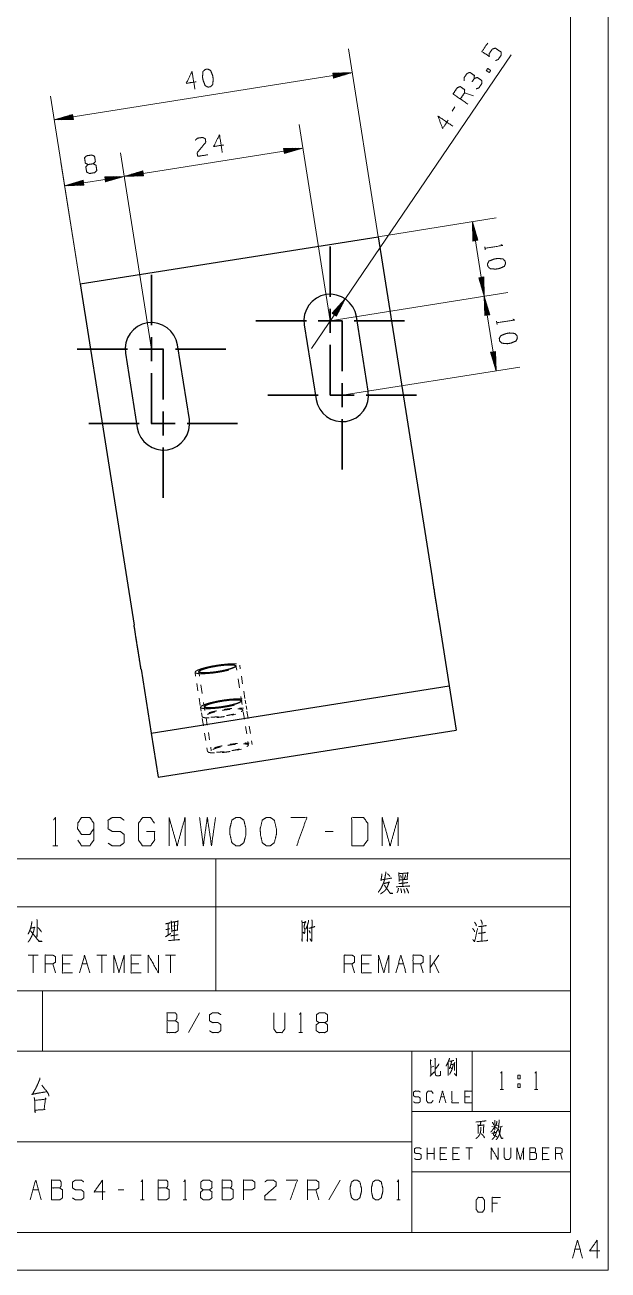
# Model space of a CAD drawing. Header units: millimetres. Extents: x 0 to 210, y 0 to 615.
# Drawn here: x 132.7 to 210, y 0 to 165 of the extents above; entities that cross this region are included whole.
import ezdxf

# ---------------------------------------------------------------- set-up
doc = ezdxf.new("R2010")
doc.units = ezdxf.units.MM
doc.layers.add('1', color=7, linetype='Continuous', true_color=0xffffff)

msp = doc.modelspace()

# ---------------------------------------------------------------- linework, layer by layer
at = {"layer": '1', "color": 132, "linetype": 'Continuous', "lineweight": 18}
for p, q in [((210, 0), (210, 297)), ((205, 5), (205, 292)), ((25, 37), (205, 37)), ((135, 37), (135, 29)), ((25, 29), (205, 29)), ((184, 29), (184, 5)), ((192, 29), (192, 21)), ((184, 21), (205, 21)), ((75, 17), (184, 17)), ((184, 13), (205, 13)), ((25, 5), (205, 5)), ((25, 5), (205, 5)), ((0, 0), (210, 0))]:
    msp.add_line(p, q, dxfattribs=at)
at = {"layer": '1', "color": 13, "linetype": 'Continuous', "lineweight": 18}
for p, q in [((179.508, 136.894), (175.57, 161.762)), ((170.672, 122.099), (197.157, 160.965)), ((136.559, 152.369), (176.066, 158.626)), ((176.066, 158.626), (173.505, 158.559)), ((173.505, 158.559), (173.61, 157.898)), ((173.506, 158.555), (173.537, 158.56)), ((173.506, 158.555), (173.537, 158.56)), ((173.514, 158.505), (173.926, 158.57)), ((173.522, 158.454), (174.316, 158.58)), ((173.53, 158.404), (174.705, 158.59)), ((173.538, 158.354), (175.094, 158.6)), ((173.546, 158.304), (175.483, 158.611)), ((173.554, 158.254), (175.872, 158.621)), ((173.562, 158.203), (175.88, 158.571)), ((173.57, 158.153), (175.507, 158.46)), ((173.61, 157.898), (176.066, 158.626)), ((173.577, 158.103), (175.133, 158.35)), ((173.585, 158.053), (174.76, 158.239)), ((173.593, 158.003), (174.387, 158.128)), ((173.601, 157.953), (174.014, 158.018)), ((173.609, 157.902), (173.641, 157.907)), ((173.609, 157.902), (173.641, 157.907)), ((140.001, 130.637), (136.062, 155.504)), ((139.015, 153.096), (136.559, 152.369)), ((136.559, 152.369), (139.12, 152.436)), ((139.064, 152.791), (136.745, 152.424)), ((139.072, 152.741), (136.753, 152.374)), ((139.056, 152.841), (137.119, 152.534)), ((139.079, 152.691), (137.142, 152.384)), ((139.048, 152.891), (137.492, 152.645)), ((139.087, 152.64), (137.531, 152.394)), ((139.04, 152.941), (137.865, 152.755)), ((139.095, 152.59), (137.921, 152.404)), ((139.032, 152.992), (138.238, 152.866)), ((139.103, 152.54), (138.31, 152.414)), ((139.024, 153.042), (138.611, 152.976)), ((139.111, 152.49), (138.699, 152.425)), ((139.016, 153.092), (138.984, 153.087)), ((139.016, 153.092), (138.984, 153.087)), ((139.12, 152.436), (139.015, 153.096)), ((139.119, 152.44), (139.088, 152.435)), ((139.119, 152.44), (139.088, 152.435)), ((173.171, 125.766), (169.051, 151.779)), ((145.843, 144.889), (169.548, 148.643)), ((169.548, 148.643), (166.987, 148.576)), ((166.987, 148.572), (167.019, 148.577)), ((166.987, 148.572), (167.019, 148.577)), ((166.987, 148.576), (167.091, 147.915)), ((166.995, 148.522), (167.408, 148.587)), ((167.003, 148.472), (167.797, 148.597)), ((167.011, 148.421), (168.186, 148.607)), ((167.019, 148.371), (168.575, 148.618)), ((167.027, 148.321), (168.964, 148.628)), ((167.035, 148.271), (169.353, 148.638)), ((167.043, 148.221), (169.361, 148.588)), ((167.051, 148.17), (168.988, 148.477)), ((167.091, 147.915), (169.548, 148.643)), ((149.467, 122.011), (145.347, 148.025)), ((149.467, 122.011), (145.347, 148.025)), ((167.059, 148.12), (168.615, 148.367)), ((167.067, 148.07), (168.242, 148.256)), ((167.075, 148.02), (167.868, 148.146)), ((167.083, 147.97), (167.495, 148.035)), ((167.091, 147.92), (167.122, 147.925)), ((167.091, 147.92), (167.122, 147.925)), ((140.001, 130.637), (137.445, 146.773)), ((148.3, 145.616), (145.843, 144.889)), ((148.348, 145.311), (146.03, 144.944)), ((148.356, 145.261), (146.038, 144.894)), ((148.34, 145.361), (146.403, 145.054)), ((148.364, 145.211), (146.427, 144.904)), ((148.332, 145.411), (146.776, 145.165)), ((148.372, 145.161), (146.816, 144.914)), ((148.324, 145.462), (147.149, 145.276)), ((148.316, 145.512), (147.522, 145.386)), ((148.308, 145.562), (147.896, 145.497)), ((148.3, 145.612), (148.269, 145.607)), ((148.3, 145.612), (148.269, 145.607)), ((148.404, 144.956), (148.3, 145.616)), ((145.843, 144.889), (137.942, 143.637)), ((140.398, 144.365), (137.942, 143.637)), ((137.942, 143.637), (140.503, 143.704)), ((140.446, 144.06), (138.128, 143.692)), ((140.454, 144.009), (138.136, 143.642)), ((140.439, 144.11), (138.501, 143.803)), ((140.462, 143.959), (138.525, 143.652)), ((140.431, 144.16), (138.875, 143.914)), ((140.47, 143.909), (138.914, 143.663)), ((140.423, 144.21), (139.248, 144.024)), ((140.478, 143.859), (139.303, 143.673)), ((140.415, 144.26), (139.621, 144.135)), ((140.486, 143.809), (139.692, 143.683)), ((140.407, 144.31), (139.994, 144.245)), ((140.494, 143.759), (140.082, 143.693)), ((140.399, 144.361), (140.367, 144.356)), ((140.399, 144.361), (140.367, 144.356)), ((140.503, 143.704), (140.398, 144.365)), ((140.502, 143.708), (140.471, 143.703)), ((140.502, 143.708), (140.471, 143.703)), ((145.843, 144.889), (143.282, 144.822)), ((143.282, 144.822), (143.387, 144.161)), ((143.283, 144.817), (143.314, 144.822)), ((143.283, 144.817), (143.314, 144.822)), ((143.291, 144.767), (143.703, 144.833)), ((143.299, 144.717), (144.092, 144.843)), ((143.307, 144.667), (144.482, 144.853)), ((143.315, 144.617), (144.871, 144.863)), ((143.323, 144.567), (145.26, 144.873)), ((143.331, 144.516), (145.649, 144.884)), ((143.338, 144.466), (145.657, 144.833)), ((143.346, 144.416), (145.283, 144.723)), ((143.354, 144.366), (144.91, 144.612)), ((143.362, 144.316), (144.537, 144.502)), ((143.37, 144.266), (144.164, 144.391)), ((143.378, 144.215), (143.791, 144.281)), ((143.386, 144.165), (143.418, 144.17)), ((143.386, 144.165), (143.418, 144.17)), ((143.387, 144.161), (145.843, 144.889)), ((145.843, 144.889), (148.404, 144.956)), ((148.38, 145.11), (147.205, 144.924)), ((148.388, 145.06), (147.594, 144.934)), ((148.396, 145.01), (147.983, 144.945)), ((148.404, 144.96), (148.372, 144.955)), ((148.404, 144.96), (148.372, 144.955)), ((179.508, 136.894), (195.151, 139.372)), ((192.743, 136.419), (192.015, 138.875)), ((192.015, 138.875), (192.082, 136.314)), ((193.58, 128.998), (192.015, 138.875)), ((192.388, 136.362), (192.02, 138.681)), ((192.438, 136.37), (192.071, 138.689)), ((192.337, 136.355), (192.031, 138.292)), ((192.287, 136.347), (192.041, 137.903)), ((192.237, 136.339), (192.051, 137.513)), ((192.187, 136.331), (192.061, 137.124)), ((192.488, 136.378), (192.181, 138.315)), ((192.538, 136.386), (192.292, 137.942)), ((192.588, 136.394), (192.402, 137.569)), ((192.638, 136.402), (192.513, 137.196)), ((192.137, 136.323), (192.071, 136.735)), ((192.082, 136.314), (192.743, 136.419)), ((192.087, 136.315), (192.082, 136.346)), ((192.087, 136.315), (192.082, 136.346)), ((192.689, 136.41), (192.623, 136.823)), ((192.739, 136.418), (192.734, 136.45)), ((192.739, 136.418), (192.734, 136.45)), ((193.513, 131.559), (192.852, 131.455)), ((192.852, 131.455), (193.58, 128.998)), ((192.856, 131.455), (192.861, 131.424)), ((192.856, 131.455), (192.861, 131.424)), ((192.906, 131.463), (192.972, 131.051)), ((192.957, 131.471), (193.082, 130.678)), ((193.007, 131.479), (193.193, 130.304)), ((193.057, 131.487), (193.303, 129.931)), ((193.107, 131.495), (193.414, 129.558)), ((193.157, 131.503), (193.524, 129.185)), ((193.207, 131.511), (193.575, 129.193)), ((193.258, 131.519), (193.564, 129.582)), ((193.308, 131.527), (193.554, 129.971)), ((193.358, 131.535), (193.544, 130.36)), ((193.408, 131.543), (193.534, 130.749)), ((193.458, 131.551), (193.524, 131.138)), ((193.508, 131.559), (193.513, 131.527)), ((193.508, 131.559), (193.513, 131.527)), ((193.58, 128.998), (193.513, 131.559)), ((173.171, 125.766), (196.716, 129.495)), ((173.171, 125.766), (196.716, 129.495)), ((194.307, 126.542), (193.58, 128.998)), ((193.58, 128.998), (193.647, 126.437)), ((193.58, 128.998), (195.144, 119.121)), ((193.952, 126.486), (193.585, 128.804)), ((194.002, 126.494), (193.635, 128.812)), ((175.142, 128.658), (173.435, 126.748)), ((173.481, 126.717), (173.716, 127.062)), ((173.523, 126.688), (173.975, 127.352)), ((173.565, 126.659), (174.235, 127.642)), ((173.607, 126.631), (174.494, 127.933)), ((173.649, 126.602), (174.753, 128.223)), ((173.691, 126.574), (175.012, 128.513)), ((173.733, 126.545), (175.054, 128.484)), ((173.775, 126.516), (174.879, 128.137)), ((173.817, 126.488), (174.704, 127.79)), ((173.859, 126.459), (174.528, 127.442)), ((173.901, 126.43), (174.353, 127.095)), ((173.988, 126.371), (175.142, 128.658)), ((193.902, 126.478), (193.595, 128.415)), ((193.852, 126.47), (193.605, 128.026)), ((193.801, 126.462), (193.615, 127.637)), ((193.751, 126.454), (193.626, 127.248)), ((194.052, 126.501), (193.745, 128.439)), ((194.102, 126.509), (193.856, 128.065)), ((194.153, 126.517), (193.967, 127.692)), ((194.203, 126.525), (194.077, 127.319)), ((173.435, 126.748), (173.988, 126.371)), ((173.439, 126.745), (173.457, 126.771)), ((173.439, 126.745), (173.457, 126.771)), ((173.943, 126.402), (174.178, 126.747)), ((173.985, 126.373), (174.003, 126.4)), ((173.985, 126.373), (174.003, 126.4)), ((193.701, 126.446), (193.636, 126.858)), ((193.651, 126.438), (193.646, 126.469)), ((193.651, 126.438), (193.646, 126.469)), ((193.647, 126.437), (194.307, 126.542)), ((194.253, 126.533), (194.188, 126.946)), ((194.303, 126.541), (194.298, 126.573)), ((194.303, 126.541), (194.298, 126.573)), ((195.077, 121.682), (194.416, 121.578)), ((194.416, 121.578), (195.144, 119.121)), ((194.421, 121.578), (194.426, 121.547)), ((194.421, 121.578), (194.426, 121.547)), ((194.471, 121.586), (194.536, 121.174)), ((194.521, 121.594), (194.647, 120.801)), ((194.571, 121.602), (194.757, 120.427)), ((194.621, 121.61), (194.868, 120.054)), ((194.671, 121.618), (194.978, 119.681)), ((194.722, 121.626), (195.089, 119.308)), ((194.772, 121.634), (195.139, 119.316)), ((194.822, 121.642), (195.129, 119.705)), ((194.872, 121.65), (195.119, 120.094)), ((194.922, 121.658), (195.108, 120.483)), ((194.972, 121.666), (195.098, 120.872)), ((195.023, 121.674), (195.088, 121.261)), ((195.073, 121.682), (195.078, 121.65)), ((195.073, 121.682), (195.078, 121.65)), ((195.144, 119.121), (195.077, 121.682)), ((174.735, 115.889), (198.28, 119.618))]:
    msp.add_line(p, q, dxfattribs=at)
at = {"layer": '1', "color": 95, "linetype": 'Continuous', "lineweight": 18}
for p, q in [((192.161, 155.573), (190.981, 155.972)), ((189.699, 154.09), (189.32, 153.535)), ((193.645, 135.571), (193.711, 135.152)), ((195.209, 125.694), (195.276, 125.275)), ((173.566, 58.106), (172.508, 58.106)), ((136.388, 56.216), (137.056, 56.216)), ((128, 54.463), (158, 54.463)), ((158, 54.463), (158, 48.113)), ((158, 54.463), (205, 54.463)), ((205, 54.463), (205, 48.113)), ((182.799, 52.525), (182.799, 50.825)), ((128, 48.113), (158, 48.113)), ((158, 48.113), (158, 37)), ((158, 48.113), (205, 48.113)), ((205, 48.113), (205, 37)), ((152.272, 45.55), (152.75, 45.65)), ((152.502, 46.1), (152.484, 43.7)), ((193.255, 45.525), (193.255, 43.6)), ((134.449, 41.737), (133.106, 41.737)), ((133.778, 41.737), (133.778, 39.362)), ((143.555, 41.737), (142.212, 41.737)), ((142.884, 41.737), (142.884, 39.362)), ((152.661, 41.737), (151.318, 41.737)), ((151.99, 41.737), (151.99, 39.362)), ((187.578, 41.737), (186.411, 40.088)), ((186.411, 39.362), (186.411, 41.737)), ((136.726, 39.362), (136.39, 40.563)), ((138.666, 40.563), (137.659, 40.563)), ((140.271, 40.563), (140.943, 40.563)), ((147.772, 40.563), (146.765, 40.563)), ((176.372, 39.362), (176.037, 40.563)), ((178.313, 40.563), (177.306, 40.563)), ((182.194, 40.563), (182.866, 40.563)), ((185.478, 39.362), (185.142, 40.563)), ((187.578, 39.362), (186.906, 40.788)), ((128, 37), (158, 37)), ((158, 37), (205, 37)), ((155.844, 34.075), (154.361, 31.453)), ((169.012, 31.453), (169.481, 31.453)), ((186.571, 26.885), (186.893, 27.009)), ((195.702, 23.93), (196.126, 23.93)), ((198.014, 24.655), (198.349, 24.655)), ((198.014, 24.655), (198.014, 24.18)), ((200.255, 23.93), (200.679, 23.93)), ((187.829, 22.946), (188.274, 22.946)), ((191.668, 22.946), (191.001, 22.946)), ((194.569, 19.017), (195.359, 19.182)), ((195.476, 18.955), (196.018, 19.079)), ((186.031, 14.637), (186.031, 16.21)), ((186.921, 15.432), (186.031, 15.432)), ((186.921, 14.637), (186.921, 16.21)), ((188.396, 15.432), (187.729, 15.432)), ((190.093, 15.432), (189.426, 15.432)), ((192.013, 16.21), (191.123, 16.21)), ((191.568, 16.21), (191.568, 14.637)), ((201.974, 15.432), (201.306, 15.432)), ((203.893, 14.637), (203.671, 15.432)), ((174.461, 11.925), (172.978, 9.303)), ((133.747, 10.628), (134.489, 10.628)), ((145.804, 10.628), (145.062, 10.628)), ((171.633, 9.303), (171.262, 10.628)), ((148.027, 9.303), (148.496, 9.303)), ((153.685, 9.303), (154.153, 9.303)), ((181.972, 9.303), (182.44, 9.303)), ((195.315, 8.851), (194.628, 8.851)), ((205.606, 2.781), (206.277, 2.781))]:
    msp.add_line(p, q, dxfattribs=at)
at = {"layer": '1', "color": 30, "linetype": 'Continuous', "lineweight": 25}
for p, q in [((140.001, 130.637), (179.508, 136.894)), ((179.508, 136.894), (186.665, 91.706)), ((140.001, 130.637), (147.158, 85.449)), ((178.192, 116.437), (176.628, 126.313)), ((169.714, 125.218), (171.279, 115.341)), ((154.488, 112.682), (152.924, 122.559)), ((146.01, 121.464), (147.574, 111.587)), ((187.592, 85.853), (188.932, 77.394)), ((148.085, 79.596), (149.425, 71.136)), ((149.425, 71.136), (188.932, 77.394)), ((188.932, 77.394), (189.859, 71.541)), ((149.425, 71.136), (150.352, 65.283)), ((150.352, 65.283), (189.859, 71.541))]:
    msp.add_line(p, q, dxfattribs=at)
at = {"layer": '1', "color": 252, "linetype": 'Continuous', "lineweight": 35}
for p, q in [((173.171, 128.941), (173.171, 135.616)), ((149.467, 125.186), (149.467, 131.861)), ((173.171, 124.178), (173.171, 127.353)), ((169.996, 125.766), (163.321, 125.766)), ((171.584, 125.766), (174.759, 125.766)), ((174.735, 119.064), (174.735, 125.739)), ((176.346, 125.766), (183.021, 125.766)), ((149.467, 120.424), (149.467, 123.599)), ((173.171, 122.591), (173.171, 115.916)), ((146.292, 122.011), (139.617, 122.011)), ((147.879, 122.011), (151.054, 122.011)), ((151.031, 115.31), (151.031, 121.985)), ((152.642, 122.011), (159.317, 122.011)), ((149.467, 118.836), (149.467, 112.161)), ((174.735, 114.302), (174.735, 117.477)), ((171.56, 115.889), (164.885, 115.889)), ((173.148, 115.889), (176.323, 115.889)), ((177.91, 115.889), (184.585, 115.889)), ((151.031, 110.547), (151.031, 113.722)), ((174.735, 112.714), (174.735, 106.039)), ((147.856, 112.135), (141.181, 112.135)), ((149.443, 112.135), (152.618, 112.135)), ((154.206, 112.135), (160.881, 112.135)), ((151.031, 108.96), (151.031, 102.285))]:
    msp.add_line(p, q, dxfattribs=at)
at = {"layer": '1', "color": 43, "linetype": 'Continuous', "lineweight": 18}
for p, q in [((155.315, 78.697), (155.237, 79.184)), ((155.731, 79.263), (155.823, 78.683)), ((160.761, 79.465), (160.67, 80.045)), ((161.241, 79.635), (161.163, 80.123)), ((155.624, 76.746), (155.469, 77.721)), ((161.128, 77.148), (160.945, 78.307)), ((161.55, 77.684), (161.395, 78.66)), ((156.006, 77.524), (156.19, 76.366)), ((161.404, 75.41), (161.312, 75.989)), ((161.859, 75.733), (161.704, 76.709)), ((155.933, 74.794), (155.778, 75.77)), ((155.971, 74.549), (156.049, 74.061)), ((156.374, 75.207), (156.465, 74.627)), ((156.465, 74.627), (156.543, 74.14)), ((161.481, 74.922), (161.404, 75.41)), ((161.898, 75.488), (161.975, 75)), ((162.09, 74.27), (162.013, 74.758)), ((156.164, 73.331), (156.087, 73.819)), ((156.203, 73.086), (156.358, 72.11)), ((156.697, 73.164), (156.852, 72.189)), ((160.657, 73.63), (160.155, 73.517)), ((161.79, 72.971), (161.635, 73.946)), ((162.129, 74.024), (162.284, 73.049)), ((156.512, 71.135), (156.667, 70.159)), ((157.006, 71.213), (157.161, 70.237)), ((162.099, 71.02), (161.945, 71.995)), ((162.438, 72.073), (162.593, 71.098)), ((162.331, 69.556), (162.254, 70.044)), ((162.747, 70.122), (162.825, 69.635)), ((156.821, 69.184), (156.898, 68.696)), ((157.315, 69.262), (157.392, 68.774)), ((160.889, 68.882), (161.391, 68.995))]:
    msp.add_line(p, q, dxfattribs=at)
at = {"layer": '1', "color": 30, "linetype": 'Continuous', "lineweight": 25}
for centre, start, end in [((173.171, 125.766), 9, 189), ((149.467, 122.011), 9, 189), ((174.735, 115.889), 189, 9), ((151.031, 112.135), 189, 9)]:
    msp.add_arc(centre, 3.5, start, end, dxfattribs=at)
at = {"layer": '1', "color": 95, "linetype": 'Continuous', "lineweight": 18}
for points, knots in [([(195.055, 160.219), (195.43, 160.37), (195.818, 160.939), (195.821, 161.344), (195.036, 161.879), (194.641, 161.742), (194.252, 161.172), (194.249, 160.768), (193.278, 161.43), (194.045, 162.554)], [0, 0, 0.0622283, 0.1683425, 0.2305711, 0.3768153, 0.4412668, 0.5473823, 0.6096094, 0.79049, 1, 1]), ([(155.403, 157.421), (154.076, 157.211), (154.848, 158.776), (155.22, 156.43)], [0, 0, 0.2458692, 0.565295, 1, 1]), ([(157.294, 156.759), (157.586, 157.058), (157.651, 157.777), (157.577, 158.246), (157.289, 158.935), (156.922, 159.104), (156.59, 159.052), (156.294, 158.777), (156.233, 158.033), (156.324, 157.567), (156.591, 156.901), (156.962, 156.706), (157.294, 156.759)], [0, 0, 0.0675254, 0.183972, 0.2605838, 0.3809433, 0.4461405, 0.5003054, 0.5655042, 0.6858624, 0.762528, 0.8783095, 0.9458351, 1, 1]), ([(192.263, 157.853), (192.266, 158.257), (191.667, 158.665), (191.292, 158.515), (190.903, 157.945), (190.9, 157.541)], [0, 0, 0.1538728, 0.4298528, 0.5837286, 0.8461272, 1, 1]), ([(194.248, 158.635), (194.437, 158.912), (194.044, 159.18), (193.855, 158.902), (194.248, 158.635)], [0, 0, 0.2070861, 0.5, 0.7070861, 1, 1]), ([(191.405, 154.463), (189.442, 155.801), (190.01, 156.633), (190.385, 156.784), (190.984, 156.376), (190.981, 155.972), (190.413, 155.139)], [0, 0, 0.4009506, 0.5710349, 0.6392781, 0.7616739, 0.8299158, 1, 1]), ([(192.501, 156.471), (192.866, 156.607), (193.254, 157.177), (193.257, 157.581), (192.658, 157.99), (192.263, 157.853), (191.974, 157.429)], [0, 0, 0.1241238, 0.3436872, 0.472446, 0.7033746, 0.8367316, 1, 1]), ([(188.812, 152.346), (188.056, 151.236), (187.446, 152.871), (189.408, 151.533)], [0, 0, 0.2458678, 0.5652942, 1, 1]), ([(159.034, 149.046), (157.707, 148.836), (158.479, 150.401), (158.851, 148.055)], [0, 0, 0.2458694, 0.5652951, 1, 1]), ([(155.271, 149.665), (155.55, 149.937), (156.231, 150.045), (156.598, 149.875), (156.672, 149.406), (155.516, 148.008), (155.607, 147.541), (156.934, 147.751)], [0, 0, 0.0696937, 0.1929783, 0.2652736, 0.3502281, 0.6747405, 0.759753, 1, 1]), ([(141.055, 146.451), (140.706, 146.624), (140.592, 147.34), (140.871, 147.612), (141.552, 147.72), (141.919, 147.55), (142.033, 146.834), (141.736, 146.559), (141.055, 146.451), (140.763, 146.152), (140.872, 145.461), (141.243, 145.266), (141.924, 145.374), (142.22, 145.649), (142.107, 146.365), (141.736, 146.559)], [0, 0, 0.047574, 0.1360851, 0.1836583, 0.2678146, 0.3171657, 0.405678, 0.4550282, 0.5391845, 0.5902967, 0.6757559, 0.7268683, 0.8110243, 0.8603763, 0.9488876, 1, 1]), ([(195.804, 135.841), (196.024, 135.733), (193.678, 135.361)], [0, 0, 0.0934912, 1, 1]), ([(194.059, 132.956), (194.358, 132.663), (195.077, 132.598), (195.547, 132.672), (196.235, 132.96), (196.405, 133.327), (196.352, 133.659), (196.077, 133.955), (195.334, 134.017), (194.867, 133.925), (194.201, 133.658), (194.006, 133.287), (194.059, 132.956)], [0, 0, 0.0675254, 0.1839702, 0.2605838, 0.3809417, 0.4461396, 0.5003047, 0.5655023, 0.685862, 0.7625279, 0.8783094, 0.9458349, 1, 1]), ([(197.368, 125.964), (197.588, 125.856), (195.242, 125.484)], [0, 0, 0.0934928, 1, 1]), ([(195.623, 123.079), (195.923, 122.786), (196.642, 122.721), (197.111, 122.796), (197.799, 123.084), (197.969, 123.45), (197.917, 123.782), (197.642, 124.079), (196.898, 124.14), (196.432, 124.048), (195.765, 123.781), (195.571, 123.411), (195.623, 123.079)], [0, 0, 0.0675254, 0.1839703, 0.2605837, 0.3809416, 0.4461396, 0.5003047, 0.5655023, 0.6858622, 0.7625278, 0.8783093, 0.9458349, 1, 1]), ([(136.499, 59.641), (136.722, 59.956), (136.722, 56.216)], [0, 0, 0.0934894, 1, 1]), ([(139.699, 56.964), (140.2, 56.216), (141.286, 56.216), (141.815, 56.964), (141.815, 59.208), (141.286, 59.956), (140.2, 59.956), (139.699, 59.208), (139.671, 58.46), (140.2, 57.712), (141.286, 57.712), (141.815, 58.46)], [0, 0, 0.0768561, 0.169525, 0.2477283, 0.4392962, 0.5174994, 0.6101683, 0.6870244, 0.7509246, 0.8291279, 0.9217967, 1, 1]), ([(143.706, 56.571), (144.235, 56.216), (145.321, 56.216), (145.85, 56.61), (145.85, 57.712), (145.321, 58.106), (144.263, 58.106), (143.706, 58.46), (143.706, 59.602), (144.263, 59.956), (145.321, 59.956), (145.85, 59.602)], [0, 0, 0.0680353, 0.1840549, 0.2545192, 0.3723349, 0.4427991, 0.5558441, 0.6263701, 0.7483937, 0.8189197, 0.9319647, 1, 1]), ([(148.827, 58.106), (149.885, 58.106), (149.885, 56.964), (149.356, 56.216), (148.27, 56.216), (147.741, 56.964), (147.741, 59.208), (148.298, 59.956), (149.328, 59.956), (149.857, 59.208)], [0, 0, 0.1032949, 0.2147952, 0.3042605, 0.4102746, 0.4997399, 0.7188954, 0.8099569, 0.9105347, 1, 1]), ([(151.804, 56.216), (151.804, 59.956), (152.862, 56.216), (153.92, 59.956), (153.92, 56.216)], [0, 0, 0.2451919, 0.5000001, 0.7548081, 1, 1]), ([(155.839, 59.956), (156.34, 56.216), (156.869, 59.956), (157.426, 56.216), (157.955, 59.956)], [0, 0, 0.2497454, 0.4997422, 0.7500034, 1, 1]), ([(161.182, 56.216), (161.711, 56.61), (161.99, 57.712), (161.99, 58.46), (161.711, 59.602), (161.182, 59.956), (160.654, 59.956), (160.125, 59.602), (159.846, 58.46), (159.874, 57.712), (160.125, 56.61), (160.654, 56.216), (161.182, 56.216)], [0, 0, 0.0675256, 0.1839714, 0.2605837, 0.3809433, 0.4461412, 0.5003059, 0.5655039, 0.6858635, 0.7625288, 0.8783097, 0.9458353, 1, 1]), ([(165.217, 56.216), (165.746, 56.61), (166.025, 57.712), (166.025, 58.46), (165.746, 59.602), (165.217, 59.956), (164.689, 59.956), (164.16, 59.602), (163.881, 58.46), (163.909, 57.712), (164.16, 56.61), (164.689, 56.216), (165.217, 56.216)], [0, 0, 0.0675264, 0.1839718, 0.260584, 0.3809432, 0.446142, 0.5003066, 0.5655045, 0.685864, 0.7625293, 0.8783098, 0.9458354, 1, 1]), ([(168.724, 56.216), (170.06, 59.956), (167.944, 59.956)], [0, 0, 0.6524714, 1, 1]), ([(176.014, 56.216), (177.573, 56.216), (178.13, 56.964), (178.13, 59.208), (177.573, 59.956), (176.014, 59.956), (176.014, 56.216)], [0, 0, 0.1421352, 0.2271613, 0.4317903, 0.5168164, 0.6589516, 1, 1]), ([(180.049, 56.216), (180.049, 59.956), (181.107, 56.216), (182.165, 59.956), (182.165, 56.216)], [0, 0, 0.2451919, 0.5000002, 0.7548081, 1, 1]), ([(180.523, 52.775), (180.54, 52.575), (180.505, 52.475), (180.417, 52), (180.346, 51.675), (180.258, 51.375), (180.152, 51.1), (179.904, 50.6), (179.763, 50.375), (179.639, 50.2), (179.533, 50.075)], [0, 0, 0.0684808, 0.1046577, 0.2694449, 0.3828838, 0.4895539, 0.5900781, 0.7803539, 0.8709915, 0.9440876, 1, 1]), ([(179.993, 52.475), (180.01, 52.325), (179.887, 51.625), (179.851, 51.675), (181.301, 51.925), (181.212, 51.925), (181.106, 51.9)], [0, 0, 0.0582872, 0.3326208, 0.3562524, 0.9238443, 0.957947, 1, 1]), ([(180.258, 51.25), (180.346, 51.225), (181, 51.375), (180.947, 51.45), (180.912, 51.275), (180.788, 50.875), (180.664, 50.625), (180.505, 50.375), (180.311, 50.175), (180.116, 50.025), (179.957, 49.925), (179.833, 49.825)], [0, 0, 0.0316886, 0.2631613, 0.294853, 0.356446, 0.5008915, 0.5971244, 0.6993508, 0.7955745, 0.8802918, 0.9451154, 1, 1]), ([(180.753, 52.5), (180.965, 52.3), (181.035, 52.2), (181.071, 52.125)], [0, 0, 0.5866821, 0.8331365, 1, 1]), ([(182.251, 52.675), (182.269, 52.475), (182.304, 51.5), (182.287, 51.675), (183.436, 51.775), (183.347, 51.8), (183.436, 52.7), (183.471, 52.6), (182.269, 52.525)], [0, 0, 0.041725, 0.2444748, 0.2810277, 0.5206835, 0.5397721, 0.7277019, 0.7497429, 1, 1]), ([(182.251, 51.2), (183.436, 51.325), (183.347, 51.325), (183.153, 51.3)], [0, 0, 0.8072062, 0.8671204, 1, 1]), ([(182.481, 52.275), (182.57, 52.075), (182.587, 51.925)], [0, 0, 0.591453, 1, 1]), ([(183.135, 52.375), (183.135, 52.25), (182.976, 51.775)], [0, 0, 0.199705, 1, 1]), ([(180.293, 51), (180.346, 50.975), (181.124, 49.9), (181.477, 49.9), (181.124, 49.95), (180.982, 50.075)], [0, 0, 0.0256564, 0.6063987, 0.7611282, 0.9173978, 1, 1]), ([(181.916, 50.775), (183.701, 50.875), (183.648, 50.9), (183.418, 50.85)], [0, 0, 0.8588827, 0.8870413, 1, 1]), ([(182.198, 50.575), (182.181, 50.4), (182.145, 50.225), (182.092, 50.125), (182.004, 50)], [0, 0, 0.2833767, 0.5710047, 0.7533555, 1, 1]), ([(182.516, 50.55), (182.605, 50.175), (182.605, 49.975)], [0, 0, 0.658283, 1, 1]), ([(182.905, 50.5), (183.029, 50.175), (183.047, 50.1), (183.047, 49.925)], [0, 0, 0.5797762, 0.7082373, 1, 1]), ([(183.277, 50.6), (183.506, 50.1), (183.524, 50), (183.524, 49.925)], [0, 0, 0.7570903, 0.8968066, 1, 1]), ([(133.619, 46.2), (133.601, 46.05), (133.513, 45.55), (133.407, 45.2), (133.318, 44.95), (133.212, 44.7), (133.106, 44.5)], [0, 0, 0.0844923, 0.3685323, 0.5731152, 0.7214487, 0.8733636, 1, 1]), ([(134.273, 46.45), (134.326, 46.325), (134.308, 46.2), (134.29, 44.125), (134.273, 44.25), (134.308, 44.525)], [0, 0, 0.0495438, 0.0956079, 0.8527688, 0.8988329, 1, 1]), ([(152.078, 46.275), (152.113, 46.075), (152.131, 45.45), (152.166, 44.75), (152.149, 44.925), (152.52, 45), (152.962, 45.025), (152.891, 45.05), (152.979, 46.3), (152.997, 46.225), (152.944, 46.2), (152.131, 46.075)], [0, 0, 0.0422001, 0.1721149, 0.3177463, 0.3542922, 0.4329732, 0.5249329, 0.5405131, 0.8008872, 0.8168987, 0.82908, 1, 1]), ([(169.395, 46.3), (169.43, 46.05), (169.43, 43.55), (169.412, 43.775), (169.43, 43.95)], [0, 0, 0.080051, 0.8726775, 0.9442349, 1, 1]), ([(169.448, 46.025), (169.925, 46.1), (169.854, 46.175), (169.678, 45.45), (169.695, 45.35), (169.766, 45.225), (169.801, 45.1), (169.801, 44.8), (169.766, 44.675), (169.713, 44.575), (169.554, 44.775), (169.731, 44.625)], [0, 0, 0.1764422, 0.2140885, 0.4866459, 0.5237361, 0.5761872, 0.6236341, 0.7332084, 0.7806553, 0.8219956, 0.9153316, 1, 1]), ([(170.296, 46.375), (170.296, 46.2), (170.208, 45.9), (170.102, 45.575), (169.996, 45.325), (169.907, 45.15)], [0, 0, 0.1349014, 0.3759905, 0.6395255, 0.848868, 1, 1]), ([(170.738, 46.4), (170.756, 46.225), (170.72, 43.8), (170.72, 43.65), (170.685, 43.55), (170.473, 43.875), (170.703, 43.6)], [0, 0, 0.0488093, 0.7218071, 0.7634303, 0.7928635, 0.9005567, 1, 1]), ([(193.114, 46.4), (193.22, 46.225), (193.273, 46.05), (193.308, 45.95), (193.308, 45.8)], [0, 0, 0.3179614, 0.6021045, 0.766914, 1, 1]), ([(133.442, 45.3), (134.007, 45.4), (133.954, 45.45), (133.919, 45.225), (133.848, 44.9), (133.778, 44.7), (133.672, 44.425), (133.583, 44.2), (133.442, 43.95), (133.336, 43.75), (133.124, 43.45)], [0, 0, 0.2024417, 0.2281285, 0.3084045, 0.4256332, 0.5003994, 0.6042834, 0.6894844, 0.7907163, 0.8705042, 1, 1]), ([(133.442, 44.95), (134.573, 43.525), (134.98, 43.55), (134.962, 43.55), (134.591, 43.575), (134.396, 43.75)], [0, 0, 0.6321824, 0.7737043, 0.7798452, 0.9091071, 1, 1]), ([(134.432, 45.375), (134.467, 45.35), (134.785, 44.95), (134.874, 44.8)], [0, 0, 0.0594268, 0.7610124, 1, 1]), ([(151.336, 45.875), (151.972, 46), (151.919, 46.025), (151.671, 45.925), (151.671, 44.375), (151.318, 44.15), (152.025, 44.6)], [0, 0, 0.1715023, 0.1870055, 0.257591, 0.6675263, 0.7783519, 1, 1]), ([(151.919, 45.225), (151.901, 45.225), (151.353, 45.1)], [0, 0, 0.0304883, 1, 1]), ([(170.155, 45.7), (170.137, 43.525), (170.119, 43.725), (170.137, 43.875)], [0, 0, 0.8607709, 0.9402273, 1, 1]), ([(170.332, 45.275), (171.127, 45.5), (171.074, 45.5), (170.915, 45.425)], [0, 0, 0.7831371, 0.83338, 1, 1]), ([(170.349, 45), (170.473, 44.775), (170.491, 44.625), (170.42, 44.9)], [0, 0, 0.371199, 0.5895343, 1, 1]), ([(192.036, 45.25), (192.124, 45.15), (192.23, 45), (192.283, 44.9), (192.301, 44.8)], [0, 0, 0.2508936, 0.5962742, 0.8090803, 1, 1]), ([(192.071, 43.775), (192.301, 43.5), (192.69, 45.25)], [0, 0, 0.1665986, 1, 1]), ([(192.283, 46.1), (192.513, 45.775), (192.531, 45.625)], [0, 0, 0.7249155, 1, 1]), ([(192.813, 45.5), (193.626, 45.6), (193.856, 45.625), (193.786, 45.65), (193.697, 45.6)], [0, 0, 0.6677196, 0.856119, 0.9172403, 1, 1]), ([(192.813, 44.6), (193.573, 44.7), (193.75, 44.725), (193.697, 44.75), (193.626, 44.725)], [0, 0, 0.7106375, 0.8761267, 0.9304687, 1, 1]), ([(151.724, 43.65), (153.191, 43.775), (153.085, 43.8), (152.944, 43.75)], [0, 0, 0.8504379, 0.9133722, 1, 1]), ([(152.043, 44.3), (152.131, 44.3), (152.997, 44.425), (152.944, 44.425), (152.82, 44.4)], [0, 0, 0.0773417, 0.843128, 0.8895367, 1, 1]), ([(192.619, 43.525), (194.033, 43.65), (193.998, 43.7), (193.839, 43.625)], [0, 0, 0.8568745, 0.8938354, 1, 1]), ([(135.383, 39.362), (135.383, 41.737), (136.39, 41.737), (136.726, 41.513), (136.726, 40.788), (136.39, 40.563), (135.383, 40.563)], [0, 0, 0.4009516, 0.571035, 0.6392779, 0.7616736, 0.8299166, 1, 1]), ([(139.002, 39.362), (137.659, 39.362), (137.659, 41.737), (139.002, 41.737)], [0, 0, 0.2653902, 0.7346098, 1, 1]), ([(139.935, 39.362), (140.607, 41.737), (141.279, 39.362)], [0, 0, 0.4999997, 1, 1]), ([(144.488, 39.362), (144.488, 41.737), (145.16, 39.362), (145.832, 41.737), (145.832, 39.362)], [0, 0, 0.2451919, 0.5, 0.7548081, 1, 1]), ([(148.108, 39.362), (146.765, 39.362), (146.765, 41.737), (148.108, 41.737)], [0, 0, 0.2653902, 0.7346098, 1, 1]), ([(149.041, 39.362), (149.041, 41.737), (150.385, 39.362), (150.385, 41.737)], [0, 0, 0.3175742, 0.6824258, 1, 1]), ([(175.029, 39.362), (175.029, 41.737), (176.037, 41.737), (176.372, 41.513), (176.372, 40.788), (176.037, 40.563), (175.029, 40.563)], [0, 0, 0.4009513, 0.5710364, 0.6392778, 0.7616735, 0.829915, 1, 1]), ([(178.649, 39.362), (177.306, 39.362), (177.306, 41.737), (178.649, 41.737)], [0, 0, 0.2653921, 0.7346079, 1, 1]), ([(179.582, 39.362), (179.582, 41.737), (180.254, 39.362), (180.925, 41.737), (180.925, 39.362)], [0, 0, 0.2451919, 0.5, 0.7548081, 1, 1]), ([(184.135, 39.362), (184.135, 41.737), (185.142, 41.737), (185.478, 41.513), (185.478, 40.788), (185.142, 40.563), (184.135, 40.563)], [0, 0, 0.4009513, 0.5710364, 0.6392778, 0.7616735, 0.829915, 1, 1]), ([(151.533, 33.027), (151.533, 34.075), (152.645, 34.075), (152.821, 33.827), (152.821, 33.303), (152.645, 33.027), (151.533, 33.027), (151.533, 31.453), (152.625, 31.453), (152.996, 31.702), (152.996, 32.778), (152.645, 33.027)], [0, 0, 0.1159165, 0.2388461, 0.2724689, 0.3304271, 0.3665838, 0.4895134, 0.6633885, 0.7841614, 0.8334855, 0.9524525, 1, 1]), ([(157.171, 31.702), (157.541, 31.453), (158.302, 31.453), (158.673, 31.729), (158.673, 32.502), (158.302, 32.778), (157.561, 32.778), (157.171, 33.027), (157.171, 33.827), (157.561, 34.075), (158.302, 34.075), (158.673, 33.827)], [0, 0, 0.0680353, 0.1840551, 0.2545192, 0.3723353, 0.4427992, 0.5558441, 0.6263703, 0.748394, 0.81892, 0.9319649, 1, 1]), ([(165.676, 34.075), (165.676, 31.978), (166.027, 31.453), (166.769, 31.453), (167.159, 31.978), (167.159, 34.075)], [0, 0, 0.3371507, 0.4385982, 0.5577817, 0.6628493, 1, 1]), ([(169.09, 33.855), (169.246, 34.075), (169.246, 31.453)], [0, 0, 0.0934906, 1, 1]), ([(171.685, 32.778), (171.334, 33.027), (171.334, 33.827), (171.685, 34.075), (172.446, 34.075), (172.817, 33.827), (172.817, 33.027), (172.446, 32.778), (171.685, 32.778), (171.314, 32.502), (171.314, 31.729), (171.685, 31.453), (172.446, 31.453), (172.817, 31.702), (172.817, 32.502), (172.446, 32.778)], [0, 0, 0.047573, 0.136085, 0.1836578, 0.2678146, 0.317165, 0.4056769, 0.4550274, 0.5391843, 0.5902964, 0.6757562, 0.7268685, 0.8110254, 0.8603759, 0.9488878, 1, 1]), ([(187.01, 28.085), (187.127, 27.94), (187.083, 27.982), (187.083, 27.547), (187.083, 26.719), (187.083, 26.429), (187.083, 26.326), (187.098, 25.933), (187.142, 25.829), (187.201, 25.767), (187.332, 25.726), (187.596, 25.746), (187.786, 25.808), (187.801, 25.829), (187.771, 26.367)], [0, 0, 0.0508875, 0.067372, 0.1861186, 0.4123011, 0.4914655, 0.5197384, 0.6272494, 0.6579609, 0.6812734, 0.7189887, 0.79117, 0.8458391, 0.8527639, 1, 1]), ([(188.971, 28.085), (188.956, 27.982), (188.781, 27.526), (188.634, 27.257), (188.517, 27.009)], [0, 0, 0.0890694, 0.5049793, 0.7660006, 1, 1]), ([(189.864, 28.065), (189.922, 27.982), (189.893, 27.961), (189.907, 25.912), (189.907, 25.891), (189.893, 25.767), (189.864, 25.726), (189.629, 26.036), (189.864, 25.746), (189.893, 25.829)], [0, 0, 0.031371, 0.0424622, 0.6764735, 0.682878, 0.7215676, 0.7372534, 0.8575667, 0.972831, 1, 1]), ([(186.41, 27.858), (186.557, 27.733), (186.469, 27.775), (186.498, 25.788), (186.41, 25.705), (186.966, 26.264)], [0, 0, 0.0602546, 0.0907293, 0.7146101, 0.7524964, 1, 1]), ([(187.083, 26.616), (187.508, 27.154), (187.581, 27.34)], [0, 0, 0.7739803, 1, 1]), ([(188.81, 27.526), (188.795, 25.767), (188.781, 25.891), (188.781, 25.912), (188.795, 26.098)], [0, 0, 0.8410125, 0.9007863, 0.910681, 1, 1]), ([(189.22, 27.609), (189.234, 27.568), (189.161, 27.278), (189.088, 27.009), (189.015, 26.823), (188.956, 26.678)], [0, 0, 0.0448937, 0.3504792, 0.635591, 0.8402241, 1, 1]), ([(189.22, 27.216), (189.512, 27.278), (189.483, 27.34), (189.454, 27.112), (189.395, 26.905), (189.366, 26.74), (189.307, 26.574), (189.234, 26.429), (189.161, 26.264), (189.088, 26.14), (189.015, 25.995), (188.956, 25.933)], [0, 0, 0.1581819, 0.1944757, 0.3158426, 0.4295681, 0.5184717, 0.6113274, 0.6971448, 0.7928574, 0.8690655, 0.954883, 1, 1]), ([(188.985, 27.671), (189.015, 27.651), (189.044, 27.651), (189.556, 27.775), (189.512, 27.775), (189.439, 27.733)], [0, 0, 0.0497815, 0.0904247, 0.8222916, 0.8832564, 1, 1]), ([(189.073, 26.905), (189.205, 26.781), (189.234, 26.678)], [0, 0, 0.6272996, 1, 1]), ([(189.644, 27.506), (189.673, 27.464), (189.644, 27.444), (189.644, 26.45), (189.629, 26.554), (189.644, 26.678)], [0, 0, 0.0387117, 0.066084, 0.824707, 0.9045166, 1, 1]), ([(134.677, 25.477), (134.649, 25.241), (134.426, 24.729), (134.148, 24.1), (133.953, 23.785), (133.703, 23.312), (133.591, 23.273), (134.371, 23.43), (135.567, 23.627)], [0, 0, 0.0526691, 0.1762643, 0.3287632, 0.4107732, 0.5291866, 0.5553356, 0.7314028, 1, 1]), ([(195.772, 26.105), (195.914, 26.305), (195.914, 23.93)], [0, 0, 0.0934905, 1, 1]), ([(198.014, 25.355), (198.014, 25.83), (198.349, 25.83), (198.349, 25.355), (198.014, 25.355)], [0, 0, 0.2929079, 0.5, 0.7929079, 1, 1]), ([(200.325, 26.105), (200.467, 26.305), (200.467, 23.93)], [0, 0, 0.0934905, 1, 1]), ([(134.927, 24.493), (135.679, 23.548), (135.79, 23.351), (135.846, 23.194), (135.874, 23.037)], [0, 0, 0.6858092, 0.8142774, 0.9091569, 1, 1]), ([(184.2, 22.3), (184.423, 22.151), (184.879, 22.151), (185.102, 22.316), (185.102, 22.78), (184.879, 22.946), (184.434, 22.946), (184.2, 23.095), (184.2, 23.575), (184.434, 23.724), (184.879, 23.724), (185.102, 23.575)], [0, 0, 0.0680328, 0.1840533, 0.2545192, 0.3723353, 0.4428015, 0.5558441, 0.6263703, 0.7483941, 0.8189203, 0.9319629, 1, 1]), ([(186.787, 22.465), (186.565, 22.151), (186.132, 22.151), (185.909, 22.465), (185.909, 23.409), (186.132, 23.724), (186.577, 23.724), (186.799, 23.409)], [0, 0, 0.1145662, 0.2433644, 0.3579342, 0.6385837, 0.7531535, 0.8854303, 1, 1]), ([(187.606, 22.151), (188.051, 23.724), (188.496, 22.151)], [0, 0, 0.4999991, 1, 1]), ([(189.304, 23.724), (189.304, 22.151), (190.193, 22.151)], [0, 0, 0.6387372, 1, 1]), ([(191.891, 22.151), (191.001, 22.151), (191.001, 23.724), (191.891, 23.724)], [0, 0, 0.265388, 0.734612, 1, 1]), ([(198.349, 24.655), (198.349, 24.18), (198.014, 24.18)], [0, 0, 0.5858157, 1, 1]), ([(133.925, 22.879), (133.981, 22.446), (134.037, 20.832), (134.009, 21.186), (135.373, 21.265), (135.233, 21.265), (135.428, 22.8), (135.484, 22.643), (134.009, 22.485)], [0, 0, 0.0614031, 0.2885376, 0.3385203, 0.5306429, 0.5502135, 0.7678712, 0.7913601, 1, 1]), ([(194.964, 19.865), (194.993, 19.721), (194.993, 18.582), (194.964, 18.727), (194.993, 18.851)], [0, 0, 0.0946538, 0.8236415, 0.9182953, 1, 1]), ([(195.564, 19.907), (195.564, 19.783), (195.55, 19.555), (195.506, 19.265), (195.462, 18.955), (195.403, 18.706), (195.33, 18.479), (195.315, 18.416)], [0, 0, 0.0818595, 0.2322446, 0.4254282, 0.6321121, 0.800315, 0.9579495, 1, 1]), ([(193.106, 18.913), (193.135, 18.789), (193.121, 18.748), (193.106, 18.458), (193.062, 18.209), (193.018, 18.065), (192.945, 17.92), (192.857, 17.775), (192.711, 17.609), (192.565, 17.485), (192.447, 17.423)], [0, 0, 0.073226, 0.0984251, 0.2649433, 0.4097007, 0.4965874, 0.5897415, 0.686971, 0.8137956, 0.9239465, 1, 1]), ([(192.477, 19.617), (193.823, 19.762), (193.765, 19.783), (193.618, 19.762)], [0, 0, 0.8658033, 0.9055013, 1, 1]), ([(192.74, 19.286), (192.769, 19.12), (192.784, 18.686), (192.784, 18.106), (192.769, 18.189), (192.769, 18.334)], [0, 0, 0.1191237, 0.4272252, 0.8377952, 0.897357, 1, 1]), ([(192.769, 19.12), (193.56, 19.244), (193.516, 19.286), (193.501, 18.934), (193.501, 18.561), (193.487, 18.334), (193.472, 18.147), (193.457, 18.23), (193.487, 18.416)], [0, 0, 0.3519786, 0.3785288, 0.5334895, 0.6974239, 0.7978131, 0.8800328, 0.9170273, 1, 1]), ([(193.091, 19.679), (193.121, 19.555), (193.018, 19.162)], [0, 0, 0.2389454, 1, 1]), ([(194.979, 19.037), (194.847, 18.81), (194.715, 18.603), (194.584, 18.437), (194.452, 18.292)], [0, 0, 0.2872326, 0.5551374, 0.7861826, 1, 1]), ([(194.569, 18.106), (195.198, 18.251), (195.213, 18.437), (195.213, 18.354), (195.14, 18.106), (195.037, 17.837), (194.935, 17.63), (194.818, 17.506), (194.715, 17.381), (194.642, 17.319)], [0, 0, 0.3044687, 0.3925774, 0.4316166, 0.5537098, 0.68947, 0.798366, 0.8788415, 0.9547496, 1, 1]), ([(194.657, 19.596), (194.789, 19.369), (194.818, 19.224)], [0, 0, 0.6402183, 1, 1]), ([(194.949, 18.458), (194.789, 17.878), (194.891, 17.837), (195.008, 17.795), (195.125, 17.733), (195.271, 17.651)], [0, 0, 0.5291107, 0.6262988, 0.7355287, 0.8520992, 1, 1]), ([(194.993, 18.996), (195.169, 18.872), (195.257, 18.768)], [0, 0, 0.6131144, 1, 1]), ([(195.257, 19.721), (195.257, 19.617), (195.14, 19.141)], [0, 0, 0.1743059, 1, 1]), ([(195.769, 18.955), (195.725, 18.603), (195.681, 18.354), (195.637, 18.147), (195.579, 17.961), (195.462, 17.713), (195.359, 17.526), (195.242, 17.361), (195.154, 17.278)], [0, 0, 0.1943723, 0.3326315, 0.448612, 0.5556457, 0.7061596, 0.8226906, 0.9338494, 1, 1]), ([(195.447, 18.686), (195.476, 18.644), (195.623, 18.065), (195.725, 17.795), (195.828, 17.506), (195.857, 17.444), (196.076, 17.464), (195.857, 17.485), (195.784, 17.609)], [0, 0, 0.0267189, 0.3417405, 0.4934779, 0.6554603, 0.6916382, 0.807834, 0.9240297, 1, 1]), ([(193.179, 18.065), (193.384, 17.878), (193.501, 17.754), (193.56, 17.671), (193.604, 17.506), (193.516, 17.713)], [0, 0, 0.2929781, 0.4735719, 0.5808543, 0.7621092, 1, 1]), ([(184.322, 14.786), (184.545, 14.637), (185.001, 14.637), (185.224, 14.802), (185.224, 15.266), (185.001, 15.432), (184.557, 15.432), (184.322, 15.581), (184.322, 16.061), (184.557, 16.21), (185.001, 16.21), (185.224, 16.061)], [0, 0, 0.0680372, 0.1840526, 0.2545187, 0.3723349, 0.4428008, 0.5558434, 0.6263697, 0.7483939, 0.8189202, 0.9319628, 1, 1]), ([(188.618, 14.637), (187.729, 14.637), (187.729, 16.21), (188.618, 16.21)], [0, 0, 0.2653909, 0.7346091, 1, 1]), ([(190.316, 14.637), (189.426, 14.637), (189.426, 16.21), (190.316, 16.21)], [0, 0, 0.2653909, 0.7346091, 1, 1]), ([(194.517, 14.637), (194.517, 16.21), (195.407, 14.637), (195.407, 16.21)], [0, 0, 0.3175741, 0.6824259, 1, 1]), ([(196.215, 16.21), (196.215, 14.951), (196.425, 14.637), (196.87, 14.637), (197.104, 14.951), (197.104, 16.21)], [0, 0, 0.3371502, 0.4385967, 0.5577826, 0.6628498, 1, 1]), ([(197.912, 14.637), (197.912, 16.21), (198.357, 14.637), (198.802, 16.21), (198.802, 14.637)], [0, 0, 0.2451919, 0.4999996, 0.7548081, 1, 1]), ([(199.609, 15.581), (199.609, 16.21), (200.276, 16.21), (200.382, 16.061), (200.382, 15.746), (200.276, 15.581), (199.609, 15.581), (199.609, 14.637), (200.265, 14.637), (200.487, 14.786), (200.487, 15.432), (200.276, 15.581)], [0, 0, 0.1159177, 0.2388479, 0.2724691, 0.3304281, 0.3665831, 0.4895133, 0.6633897, 0.7841609, 0.8334856, 0.9524537, 1, 1]), ([(202.196, 14.637), (201.306, 14.637), (201.306, 16.21), (202.196, 16.21)], [0, 0, 0.265388, 0.734612, 1, 1]), ([(203.004, 14.637), (203.004, 16.21), (203.671, 16.21), (203.893, 16.061), (203.893, 15.581), (203.671, 15.432), (203.004, 15.432)], [0, 0, 0.4009542, 0.5710383, 0.6392788, 0.7616754, 0.8299159, 1, 1]), ([(133.377, 9.303), (134.118, 11.925), (134.86, 9.303)], [0, 0, 0.4999997, 1, 1]), ([(136.205, 10.876), (136.205, 11.925), (137.318, 11.925), (137.493, 11.677), (137.493, 11.152), (137.318, 10.876), (136.205, 10.876), (136.205, 9.303), (137.298, 9.303), (137.669, 9.551), (137.669, 10.628), (137.318, 10.876)], [0, 0, 0.115917, 0.238847, 0.2724693, 0.3304279, 0.366584, 0.489514, 0.6633894, 0.7841627, 0.8334859, 0.9524533, 1, 1]), ([(139.015, 9.551), (139.385, 9.303), (140.146, 9.303), (140.517, 9.579), (140.517, 10.352), (140.146, 10.628), (139.405, 10.628), (139.015, 10.876), (139.015, 11.677), (139.405, 11.925), (140.146, 11.925), (140.517, 11.677)], [0, 0, 0.0680352, 0.184055, 0.254519, 0.372335, 0.442799, 0.555844, 0.62637, 0.7483938, 0.8189198, 0.9319648, 1, 1]), ([(143.346, 10.352), (141.863, 10.352), (142.975, 11.925), (142.975, 9.303)], [0, 0, 0.2458688, 0.5652947, 1, 1]), ([(148.106, 11.704), (148.262, 11.925), (148.262, 9.303)], [0, 0, 0.0934909, 1, 1]), ([(150.349, 10.876), (150.349, 11.925), (151.461, 11.925), (151.637, 11.677), (151.637, 11.152), (151.461, 10.876), (150.349, 10.876), (150.349, 9.303), (151.442, 9.303), (151.812, 9.551), (151.812, 10.628), (151.461, 10.876)], [0, 0, 0.115917, 0.238847, 0.2724693, 0.3304279, 0.366584, 0.489514, 0.6633894, 0.7841627, 0.8334859, 0.9524533, 1, 1]), ([(153.763, 11.704), (153.919, 11.925), (153.919, 9.303)], [0, 0, 0.0934891, 1, 1]), ([(156.357, 10.628), (156.006, 10.876), (156.006, 11.677), (156.357, 11.925), (157.118, 11.925), (157.489, 11.677), (157.489, 10.876), (157.118, 10.628), (156.357, 10.628), (155.987, 10.352), (155.987, 9.579), (156.357, 9.303), (157.118, 9.303), (157.489, 9.551), (157.489, 10.352), (157.118, 10.628)], [0, 0, 0.0475729, 0.1360849, 0.1836578, 0.2678147, 0.3171651, 0.4056771, 0.4550275, 0.5391843, 0.5902966, 0.6757563, 0.7268686, 0.8110254, 0.8603759, 0.9488877, 1, 1]), ([(158.835, 10.876), (158.835, 11.925), (159.947, 11.925), (160.123, 11.677), (160.123, 11.152), (159.947, 10.876), (158.835, 10.876), (158.835, 9.303), (159.928, 9.303), (160.298, 9.551), (160.298, 10.628), (159.947, 10.876)], [0, 0, 0.1159168, 0.2388466, 0.2724688, 0.3304273, 0.3665833, 0.4895131, 0.6633881, 0.7841612, 0.8334853, 0.9524525, 1, 1]), ([(161.664, 9.303), (161.664, 11.925), (162.776, 11.925), (163.147, 11.677), (163.147, 10.876), (162.756, 10.628), (161.664, 10.628)], [0, 0, 0.4011452, 0.571311, 0.6395879, 0.7620429, 0.8328195, 1, 1]), ([(164.492, 11.677), (164.844, 11.925), (165.605, 11.925), (165.975, 11.677), (165.975, 11.152), (164.473, 9.827), (164.492, 9.303), (165.975, 9.303)], [0, 0, 0.0696931, 0.1929766, 0.2652737, 0.3502268, 0.6747402, 0.7597519, 1, 1]), ([(167.867, 9.303), (168.804, 11.925), (167.321, 11.925)], [0, 0, 0.6524711, 1, 1]), ([(170.15, 9.303), (170.15, 11.925), (171.262, 11.925), (171.633, 11.677), (171.633, 10.876), (171.262, 10.628), (170.15, 10.628)], [0, 0, 0.4009515, 0.5710352, 0.6392778, 0.7616737, 0.8299163, 1, 1]), ([(176.724, 9.303), (177.095, 9.579), (177.29, 10.352), (177.29, 10.876), (177.095, 11.677), (176.724, 11.925), (176.353, 11.925), (175.983, 11.677), (175.788, 10.876), (175.807, 10.352), (175.983, 9.579), (176.353, 9.303), (176.724, 9.303)], [0, 0, 0.0675253, 0.1839719, 0.2605842, 0.3809445, 0.4461422, 0.5003067, 0.5655045, 0.685864, 0.7625293, 0.8783102, 0.9458356, 1, 1]), ([(179.553, 9.303), (179.924, 9.579), (180.119, 10.352), (180.119, 10.876), (179.924, 11.677), (179.553, 11.925), (179.182, 11.925), (178.811, 11.677), (178.616, 10.876), (178.636, 10.352), (178.811, 9.579), (179.182, 9.303), (179.553, 9.303)], [0, 0, 0.0675251, 0.1839705, 0.2605826, 0.3809417, 0.4461392, 0.5003035, 0.5655035, 0.6858627, 0.7625277, 0.8783082, 0.9458358, 1, 1]), ([(182.05, 11.704), (182.206, 11.925), (182.206, 9.303)], [0, 0, 0.0934891, 1, 1]), ([(192.784, 7.671), (193.34, 7.671), (193.618, 8.064), (193.618, 9.244), (193.34, 9.637), (192.784, 9.637), (192.491, 9.244), (192.491, 8.064), (192.784, 7.671)], [0, 0, 0.1026861, 0.1916212, 0.4094781, 0.4984132, 0.6010993, 0.6916212, 0.9094781, 1, 1]), ([(194.628, 7.671), (194.628, 9.637), (195.74, 9.637)], [0, 0, 0.6387306, 1, 1]), ([(208.89, 2.531), (207.546, 2.531), (208.554, 3.956), (208.554, 1.581)], [0, 0, 0.2458687, 0.5652951, 1, 1])]:
    msp.add_open_spline(points, degree=1, knots=knots, dxfattribs=at)
at = {"layer": '1', "color": 30, "linetype": 'Continuous', "lineweight": 25}
for points, knots in [([(186.665, 91.706), (186.854, 90.518), (187.2, 88.332), (187.46, 86.689), (187.592, 85.853)], [0, 0, 0.2030892, 0.5765822, 0.857278, 1, 1]), ([(148.085, 79.596), (148.037, 79.901), (147.836, 81.166), (147.692, 82.074), (147.346, 84.26), (147.158, 85.449)], [0, 0, 0.0520944, 0.2681952, 0.4234169, 0.7969102, 1, 1]), ([(155.905, 79.153), (156.255, 79.109), (156.763, 79.11), (157.387, 79.154), (158.077, 79.239), (158.777, 79.358), (159.43, 79.5), (159.984, 79.655), (160.393, 79.81), (160.625, 79.952), (160.66, 80.07), (160.496, 80.154), (160.146, 80.198), (159.638, 80.198), (159.014, 80.153), (158.324, 80.068), (157.624, 79.95), (156.971, 79.807), (156.417, 79.652), (156.008, 79.497), (155.776, 79.355), (155.741, 79.237), (155.905, 79.153)], [0, 0, 0.0342381, 0.0835086, 0.1442361, 0.2117125, 0.2806203, 0.3455198, 0.4013214, 0.4437823, 0.4701516, 0.4820975, 0.4999999, 0.534238, 0.5835075, 0.644236, 0.7117124, 0.7806202, 0.8455197, 0.9013214, 0.9437822, 0.9701515, 0.9820974, 1, 1]), ([(156.639, 74.518), (156.989, 74.474), (157.497, 74.475), (158.121, 74.519), (158.811, 74.604), (159.511, 74.723), (160.164, 74.865), (160.718, 75.02), (161.127, 75.175), (161.359, 75.317), (161.394, 75.435), (161.23, 75.519), (160.88, 75.563), (160.372, 75.562), (159.748, 75.518), (159.058, 75.433), (158.358, 75.314), (157.705, 75.172), (157.151, 75.017), (156.742, 74.862), (156.51, 74.72), (156.475, 74.602), (156.639, 74.518)], [0, 0, 0.0342381, 0.0835087, 0.1442373, 0.2117127, 0.2806216, 0.3455201, 0.4013217, 0.4437836, 0.4701523, 0.482098, 0.5000006, 0.5342387, 0.5835093, 0.6442369, 0.7117134, 0.7806222, 0.8455207, 0.9013224, 0.9437833, 0.9701528, 0.9820983, 1, 1])]:
    msp.add_open_spline(points, degree=1, knots=knots, dxfattribs=at)
at = {"layer": '1', "color": 30, "linetype": 'Continuous', "lineweight": 13}
for points, knots in [([(159.73, 79.483), (159.021, 79.324), (158.255, 79.187), (157.487, 79.082), (156.766, 79.017), (156.144, 78.994), (155.661, 79.017), (155.352, 79.082), (155.237, 79.187), (155.324, 79.324), (155.606, 79.483), (156.066, 79.654), (156.671, 79.824), (157.38, 79.983), (158.145, 80.12), (158.914, 80.225), (159.634, 80.291), (160.257, 80.313), (160.739, 80.291)], [0, 0, 0.0706, 0.1460924, 0.2214658, 0.2917143, 0.3522183, 0.3991212, 0.4298405, 0.4449711, 0.4606883, 0.4922029, 0.539819, 0.6008789, 0.6714789, 0.7469723, 0.8223447, 0.8925942, 0.9530972, 1, 1]), ([(161.473, 75.656), (160.991, 75.678), (160.369, 75.656), (159.648, 75.59), (158.879, 75.485), (158.114, 75.348), (157.405, 75.189), (156.8, 75.018), (156.341, 74.848), (156.058, 74.689), (155.971, 74.552), (156.086, 74.447), (156.396, 74.381), (156.878, 74.359), (157.5, 74.381), (158.221, 74.447), (158.99, 74.552), (159.755, 74.689), (160.464, 74.848)], [0, 0, 0.0469028, 0.1074066, 0.177655, 0.2530282, 0.3285205, 0.3991203, 0.46018, 0.5077971, 0.5393114, 0.555029, 0.5701596, 0.6008797, 0.6477815, 0.7082854, 0.7785346, 0.8539069, 0.9293993, 1, 1])]:
    msp.add_open_spline(points, degree=1, knots=knots, dxfattribs=at)
at = {"layer": '1', "color": 43, "linetype": 'Continuous', "lineweight": 18}
for points, knots in [([(159.882, 74.293), (159.251, 74.215), (158.862, 74.149)], [0, 0, 0.6171279, 1, 1]), ([(159.103, 74.271), (159.841, 74.372), (160.125, 74.398)], [0, 0, 0.7234545, 1, 1]), ([(161.423, 74.301), (161.073, 74.345), (160.91, 74.345)], [0, 0, 0.6847588, 1, 1]), ([(161.152, 74.459), (161.184, 74.46), (161.666, 74.438)], [0, 0, 0.0619586, 1, 1]), ([(161.375, 73.99), (161.552, 74.099), (161.587, 74.217), (161.423, 74.301)], [0, 0, 0.403031, 0.6419463, 1, 1]), ([(157.094, 73.142), (157.071, 73.141), (156.589, 73.163), (156.279, 73.229), (156.164, 73.334), (156.192, 73.378)], [0, 0, 0.02219, 0.4912047, 0.7984041, 0.9497126, 1, 1]), ([(157.853, 73.941), (157.344, 73.799), (156.935, 73.644), (156.88, 73.611)], [0, 0, 0.5132167, 0.9378275, 1, 1]), ([(157.094, 73.829), (157.598, 73.971), (158.091, 74.082)], [0, 0, 0.5087965, 1, 1]), ([(157.345, 73.256), (157.69, 73.257), (158.314, 73.301), (158.373, 73.308)], [0, 0, 0.3350843, 0.9423699, 1, 1]), ([(159.143, 73.329), (158.414, 73.229), (158.121, 73.202)], [0, 0, 0.7146559, 1, 1]), ([(159.393, 73.452), (159.704, 73.505), (160.357, 73.647), (160.402, 73.66)], [0, 0, 0.3062104, 0.9551981, 1, 1]), ([(158.587, 69.306), (158.078, 69.164), (157.669, 69.009), (157.614, 68.975)], [0, 0, 0.5132228, 0.9378306, 1, 1]), ([(158.826, 69.447), (158.332, 69.336), (157.828, 69.194)], [0, 0, 0.4912097, 1, 1]), ([(160.616, 69.657), (159.985, 69.58), (159.596, 69.514)], [0, 0, 0.6171213, 1, 1]), ([(160.859, 69.762), (160.575, 69.736), (159.837, 69.636)], [0, 0, 0.2765529, 1, 1]), ([(162.157, 69.666), (161.807, 69.71), (161.644, 69.709)], [0, 0, 0.6847592, 1, 1]), ([(162.4, 69.802), (161.918, 69.825), (161.886, 69.824)], [0, 0, 0.9380401, 1, 1]), ([(162.109, 69.355), (162.286, 69.464), (162.321, 69.582), (162.157, 69.666)], [0, 0, 0.4030487, 0.6419682, 1, 1]), ([(156.926, 68.743), (156.898, 68.699), (157.013, 68.594), (157.323, 68.528), (157.805, 68.506), (157.828, 68.506)], [0, 0, 0.0502881, 0.2015951, 0.5087895, 0.9778199, 1, 1]), ([(158.079, 68.621), (158.424, 68.621), (159.048, 68.666), (159.107, 68.673)], [0, 0, 0.3350844, 0.9423599, 1, 1]), ([(158.855, 68.567), (159.148, 68.594), (159.877, 68.693)], [0, 0, 0.2853446, 1, 1]), ([(160.127, 68.817), (160.438, 68.869), (161.091, 69.012), (161.136, 69.024)], [0, 0, 0.3062163, 0.9551985, 1, 1])]:
    msp.add_open_spline(points, degree=1, knots=knots, dxfattribs=at)
at = {"layer": '1', "color": 95, "linetype": 'Continuous', "lineweight": 18}
for points in [[(181.859, 39.362), (182.53, 41.737), (183.202, 39.362)], [(205.27, 1.581), (205.942, 3.956), (206.613, 1.581)]]:
    msp.add_open_spline(points, degree=1, dxfattribs=at)

doc.saveas('drawing.dxf')
